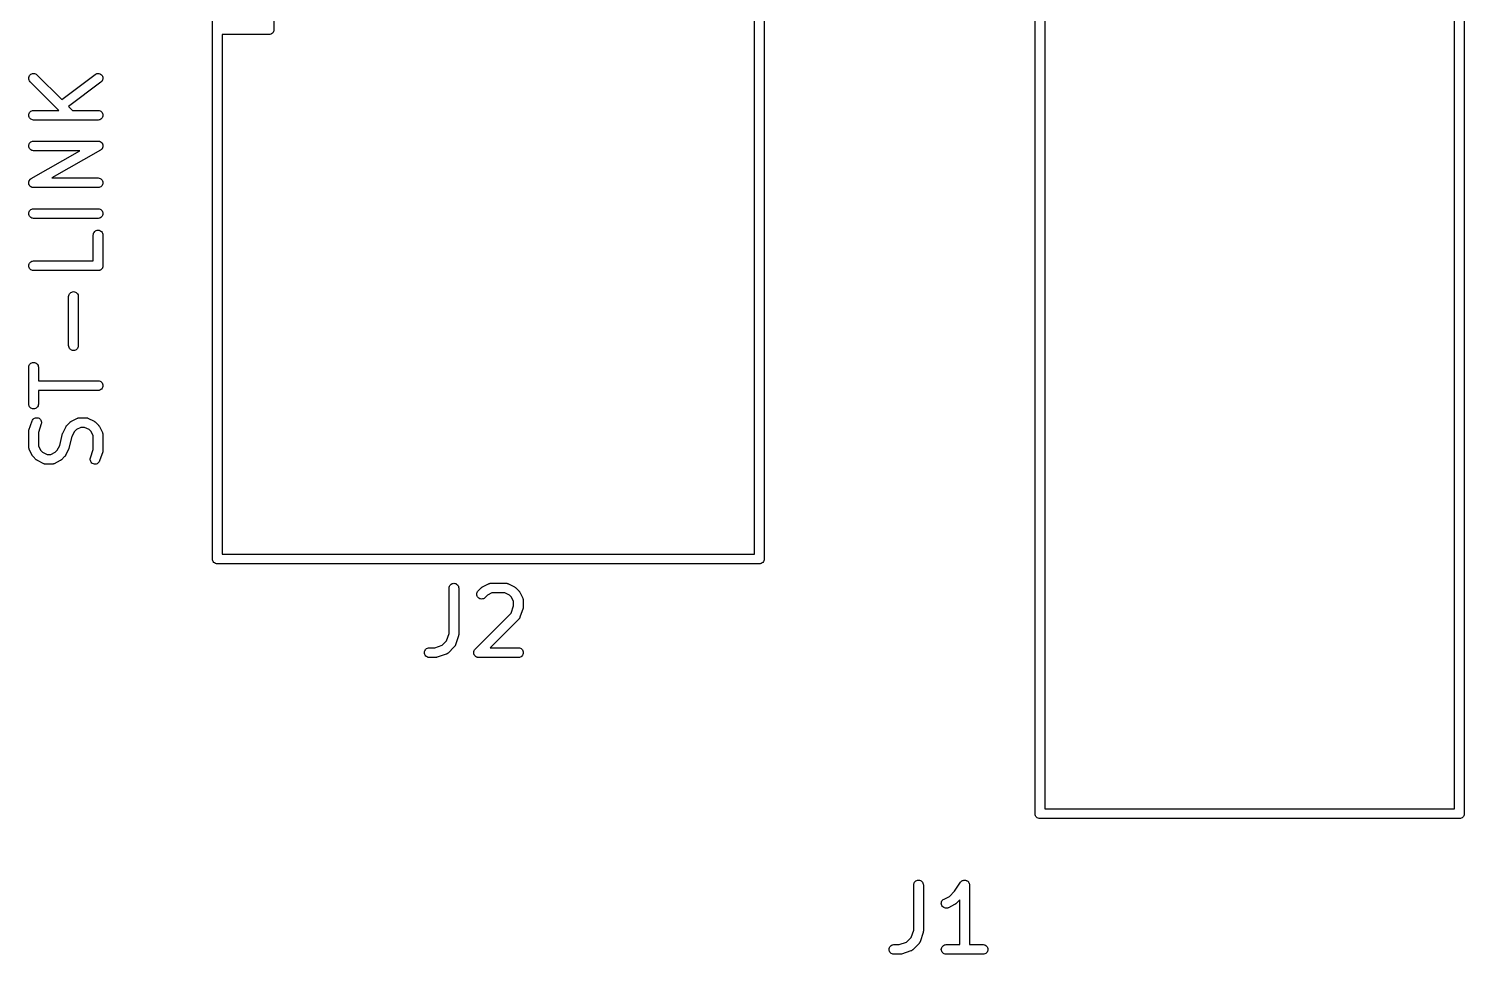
# Model space of a CAD drawing. Extents: x 112.2 to 134.5, y -112.7 to -79.8.
# Drawn here: x 112.28 to 134.53, y -112.73 to -98.38 of the extents above; entities that cross this region are included whole.
import ezdxf

# ---------------------------------------------------------------- set-up
doc = ezdxf.new("R2010")
doc.units = 0
doc.header["$MEASUREMENT"] = 0
doc.layers.add('BLACK', color=7, linetype='CONTINUOUS')

msp = doc.modelspace()

# ---------------------------------------------------------------- linework, layer by layer
at = {"layer": 'BLACK', "linetype": 'CONTINUOUS'}
for p, q in [((134.525, -79.8537), (134.525, -110.546)), ((134.375, -103.846), (134.375, -79.925)), ((123.675, -86.2037), (123.675, -106.596)), ((123.525, -105.396), (123.525, -87.3963)), ((115.125, -98.3963), (115.125, -94.4037)), ((116.075, -94.4037), (116.075, -98.3963)), ((127.875, -110.546), (127.875, -97.7037)), ((128.025, -97.775), (128.025, -110.475)), ((115.125, -98.4), (115.125, -98.3963)), ((115.125, -98.4037), (115.125, -98.4)), ((115.125, -105.404), (115.125, -98.4037)), ((115.996, -98.475), (115.275, -98.475)), ((115.275, -98.475), (115.275, -106.525)), ((116, -98.4754), (115.996, -98.475)), ((116.004, -98.475), (116, -98.4754)), ((116.015, -98.4739), (116.004, -98.475)), ((116.029, -98.4696), (116.015, -98.4739)), ((116.042, -98.4627), (116.029, -98.4696)), ((116.053, -98.4533), (116.042, -98.4627)), ((116.063, -98.4419), (116.053, -98.4533)), ((116.07, -98.4288), (116.063, -98.4419)), ((116.074, -98.4147), (116.07, -98.4288)), ((116.075, -98.4), (116.074, -98.4147)), ((116.075, -98.3963), (116.075, -98.4)), ((112.277, -99.1516), (112.279, -99.137)), ((112.279, -99.1662), (112.277, -99.1516)), ((112.279, -99.137), (112.283, -99.1231)), ((112.283, -99.1802), (112.279, -99.1662)), ((112.283, -99.1231), (112.29, -99.1102)), ((112.289, -99.1932), (112.283, -99.1802)), ((112.299, -99.2047), (112.289, -99.1932)), ((112.29, -99.1102), (112.3, -99.099)), ((112.299, -99.2054), (112.299, -99.2047)), ((112.743, -99.6488), (112.299, -99.2054)), ((112.3, -99.099), (112.311, -99.0898)), ((112.311, -99.0898), (112.324, -99.0829)), ((112.324, -99.0829), (112.338, -99.0788)), ((112.338, -99.0788), (112.353, -99.0774)), ((112.353, -99.0774), (112.367, -99.0789)), ((112.367, -99.0789), (112.381, -99.0831)), ((112.381, -99.0831), (112.394, -99.0901)), ((112.394, -99.0901), (112.405, -99.0993)), ((112.405, -99.0993), (112.788, -99.4819)), ((112.788, -99.4819), (113.307, -99.0924)), ((113.397, -99.2124), (112.895, -99.5891)), ((113.307, -99.0924), (113.308, -99.0918)), ((113.308, -99.0918), (113.321, -99.0843)), ((113.321, -99.0843), (113.335, -99.0795)), ((113.335, -99.0795), (113.349, -99.0774)), ((113.349, -99.0774), (113.364, -99.0782)), ((113.364, -99.0782), (113.378, -99.0819)), ((113.378, -99.0819), (113.391, -99.0882)), ((113.391, -99.0882), (113.403, -99.0969)), ((113.408, -99.2025), (113.397, -99.2124)), ((113.403, -99.0969), (113.413, -99.1078)), ((113.417, -99.1907), (113.408, -99.2025)), ((113.413, -99.1078), (113.42, -99.1204)), ((113.423, -99.1775), (113.417, -99.1907)), ((113.42, -99.1204), (113.425, -99.1341)), ((113.427, -99.1632), (113.423, -99.1775)), ((113.425, -99.1341), (113.427, -99.1486)), ((113.427, -99.1486), (113.427, -99.1632)), ((112.29, -99.6819), (112.3, -99.6706)), ((112.3, -99.6706), (112.311, -99.6613)), ((112.311, -99.6613), (112.324, -99.6545)), ((112.324, -99.6545), (112.338, -99.6502)), ((112.338, -99.6502), (112.352, -99.6488)), ((112.352, -99.6488), (112.743, -99.6488)), ((112.895, -99.5891), (112.955, -99.6488)), ((112.955, -99.6488), (113.352, -99.6488)), ((113.352, -99.6488), (113.353, -99.6488)), ((113.353, -99.6488), (113.368, -99.6504)), ((113.368, -99.6504), (113.382, -99.6549)), ((113.382, -99.6549), (113.395, -99.6619)), ((113.395, -99.6619), (113.406, -99.6713)), ((112.277, -99.7233), (112.279, -99.7087)), ((112.279, -99.7379), (112.277, -99.7233)), ((112.279, -99.7087), (112.283, -99.6947)), ((112.283, -99.7519), (112.279, -99.7379)), ((112.283, -99.6947), (112.29, -99.6819)), ((112.29, -99.7649), (112.283, -99.7519)), ((112.299, -99.7763), (112.29, -99.7649)), ((112.31, -99.7857), (112.299, -99.7763)), ((112.323, -99.7927), (112.31, -99.7857)), ((112.337, -99.7972), (112.323, -99.7927)), ((112.351, -99.7988), (112.337, -99.7972)), ((112.352, -99.7988), (112.351, -99.7988)), ((113.352, -99.7988), (112.352, -99.7988)), ((113.367, -99.7974), (113.352, -99.7988)), ((113.381, -99.7931), (113.367, -99.7974)), ((113.394, -99.7863), (113.381, -99.7931)), ((113.405, -99.777), (113.394, -99.7863)), ((113.415, -99.7657), (113.405, -99.777)), ((113.406, -99.6713), (113.415, -99.6827)), ((113.415, -99.6827), (113.422, -99.6957)), ((113.422, -99.7529), (113.415, -99.7657)), ((113.422, -99.6957), (113.426, -99.7098)), ((113.426, -99.7389), (113.422, -99.7529)), ((113.426, -99.7098), (113.427, -99.7243)), ((113.427, -99.7243), (113.426, -99.7389)), ((112.277, -100.199), (112.279, -100.185)), ((112.279, -100.214), (112.277, -100.199)), ((112.279, -100.185), (112.283, -100.171)), ((112.283, -100.228), (112.279, -100.214)), ((112.283, -100.171), (112.29, -100.158)), ((112.29, -100.241), (112.283, -100.228)), ((112.29, -100.158), (112.3, -100.147)), ((112.299, -100.252), (112.29, -100.241)), ((112.31, -100.262), (112.299, -100.252)), ((112.3, -100.147), (112.311, -100.138)), ((112.323, -100.269), (112.31, -100.262)), ((112.311, -100.138), (112.324, -100.131)), ((112.315, -100.706), (113.07, -100.275)), ((112.337, -100.273), (112.323, -100.269)), ((112.324, -100.131), (112.338, -100.126)), ((112.351, -100.275), (112.337, -100.273)), ((112.338, -100.126), (112.352, -100.125)), ((112.352, -100.275), (112.351, -100.275)), ((112.352, -100.125), (113.352, -100.125)), ((113.07, -100.275), (112.352, -100.275)), ((113.39, -100.265), (112.635, -100.696)), ((113.352, -100.125), (113.353, -100.125)), ((113.353, -100.125), (113.356, -100.125)), ((113.356, -100.125), (113.358, -100.125)), ((113.358, -100.125), (113.363, -100.126)), ((113.363, -100.126), (113.368, -100.127)), ((113.368, -100.127), (113.37, -100.127)), ((113.37, -100.127), (113.373, -100.128)), ((113.373, -100.128), (113.377, -100.13)), ((113.377, -100.13), (113.382, -100.131)), ((113.382, -100.131), (113.384, -100.132)), ((113.384, -100.132), (113.386, -100.133)), ((113.386, -100.133), (113.391, -100.136)), ((113.392, -100.264), (113.39, -100.265)), ((113.391, -100.136), (113.395, -100.138)), ((113.394, -100.262), (113.392, -100.264)), ((113.398, -100.259), (113.394, -100.262)), ((113.395, -100.138), (113.397, -100.14)), ((113.397, -100.14), (113.399, -100.141)), ((113.402, -100.257), (113.398, -100.259)), ((113.399, -100.141), (113.402, -100.144)), ((113.402, -100.144), (113.406, -100.148)), ((113.403, -100.255), (113.402, -100.257)), ((113.405, -100.253), (113.403, -100.255)), ((113.408, -100.25), (113.405, -100.253)), ((113.406, -100.148), (113.408, -100.149)), ((113.408, -100.149), (113.409, -100.151)), ((113.412, -100.246), (113.408, -100.25)), ((113.409, -100.151), (113.412, -100.155)), ((113.412, -100.155), (113.415, -100.159)), ((113.413, -100.244), (113.412, -100.246)), ((113.415, -100.242), (113.413, -100.244)), ((113.415, -100.159), (113.416, -100.161)), ((113.417, -100.238), (113.415, -100.242)), ((113.416, -100.161), (113.418, -100.163)), ((113.419, -100.234), (113.417, -100.238)), ((113.418, -100.163), (113.42, -100.168)), ((113.42, -100.231), (113.419, -100.234)), ((113.42, -100.168), (113.422, -100.172)), ((113.422, -100.229), (113.42, -100.231)), ((113.422, -100.172), (113.423, -100.174)), ((113.423, -100.224), (113.422, -100.229)), ((113.423, -100.174), (113.424, -100.177)), ((113.425, -100.22), (113.423, -100.224)), ((113.424, -100.177), (113.425, -100.181)), ((113.425, -100.181), (113.426, -100.186)), ((113.426, -100.215), (113.425, -100.217)), ((113.425, -100.217), (113.425, -100.22)), ((113.426, -100.186), (113.426, -100.188)), ((113.426, -100.188), (113.427, -100.191)), ((113.427, -100.206), (113.426, -100.21)), ((113.426, -100.21), (113.426, -100.215)), ((113.427, -100.191), (113.427, -100.196)), ((113.427, -100.196), (113.427, -100.201)), ((113.427, -100.201), (113.427, -100.203)), ((113.427, -100.203), (113.427, -100.206)), ((112.277, -100.771), (112.278, -100.768)), ((112.278, -100.776), (112.277, -100.771)), ((112.278, -100.761), (112.279, -100.756)), ((112.278, -100.766), (112.278, -100.761)), ((112.278, -100.768), (112.278, -100.766)), ((112.278, -100.78), (112.278, -100.776)), ((112.278, -100.783), (112.278, -100.78)), ((112.279, -100.785), (112.278, -100.783)), ((112.279, -100.756), (112.28, -100.754)), ((112.28, -100.751), (112.282, -100.747)), ((112.28, -100.754), (112.28, -100.751)), ((112.282, -100.747), (112.283, -100.742)), ((112.283, -100.742), (112.284, -100.74)), ((112.284, -100.74), (112.285, -100.738)), ((112.285, -100.738), (112.288, -100.734)), ((112.288, -100.734), (112.29, -100.729)), ((112.29, -100.729), (112.292, -100.728)), ((112.292, -100.728), (112.293, -100.725)), ((112.293, -100.725), (112.296, -100.722)), ((112.296, -100.722), (112.3, -100.718)), ((112.3, -100.718), (112.301, -100.717)), ((112.301, -100.717), (112.303, -100.715)), ((112.303, -100.715), (112.307, -100.712)), ((112.307, -100.712), (112.311, -100.709)), ((112.311, -100.709), (112.313, -100.708)), ((112.313, -100.708), (112.315, -100.706)), ((112.635, -100.696), (113.352, -100.696)), ((113.352, -100.696), (113.353, -100.696)), ((113.353, -100.696), (113.368, -100.698)), ((113.368, -100.698), (113.382, -100.702)), ((113.382, -100.702), (113.395, -100.71)), ((113.395, -100.71), (113.406, -100.719)), ((113.406, -100.719), (113.415, -100.73)), ((113.415, -100.73), (113.422, -100.743)), ((113.422, -100.743), (113.426, -100.757)), ((113.426, -100.757), (113.427, -100.772)), ((113.427, -100.772), (113.426, -100.787)), ((112.28, -100.79), (112.279, -100.785)), ((112.281, -100.795), (112.28, -100.79)), ((112.282, -100.797), (112.281, -100.795)), ((112.283, -100.8), (112.282, -100.797)), ((112.285, -100.804), (112.283, -100.8)), ((112.287, -100.808), (112.285, -100.804)), ((112.288, -100.81), (112.287, -100.808)), ((112.29, -100.812), (112.288, -100.81)), ((112.293, -100.816), (112.29, -100.812)), ((112.295, -100.82), (112.293, -100.816)), ((112.297, -100.822), (112.295, -100.82)), ((112.299, -100.824), (112.297, -100.822)), ((112.302, -100.827), (112.299, -100.824)), ((112.306, -100.83), (112.302, -100.827)), ((112.308, -100.832), (112.306, -100.83)), ((112.31, -100.833), (112.308, -100.832)), ((112.314, -100.836), (112.31, -100.833)), ((112.318, -100.838), (112.314, -100.836)), ((112.321, -100.839), (112.318, -100.838)), ((112.323, -100.84), (112.321, -100.839)), ((112.327, -100.842), (112.323, -100.84)), ((112.332, -100.844), (112.327, -100.842)), ((112.334, -100.844), (112.332, -100.844)), ((112.337, -100.845), (112.334, -100.844)), ((112.342, -100.845), (112.337, -100.845)), ((112.346, -100.846), (112.342, -100.845)), ((112.349, -100.846), (112.346, -100.846)), ((112.351, -100.846), (112.349, -100.846)), ((112.352, -100.846), (112.351, -100.846)), ((113.352, -100.846), (112.352, -100.846)), ((113.367, -100.845), (113.352, -100.846)), ((113.381, -100.841), (113.367, -100.845)), ((113.394, -100.834), (113.381, -100.841)), ((113.405, -100.825), (113.394, -100.834)), ((113.415, -100.813), (113.405, -100.825)), ((113.422, -100.8), (113.415, -100.813)), ((113.426, -100.787), (113.422, -100.8)), ((112.279, -101.233), (112.283, -101.219)), ((112.283, -101.219), (112.29, -101.206)), ((112.29, -101.206), (112.3, -101.194)), ((112.3, -101.194), (112.311, -101.185)), ((112.311, -101.185), (112.324, -101.178)), ((112.324, -101.178), (112.338, -101.174)), ((112.338, -101.174), (112.352, -101.173)), ((112.352, -101.173), (113.352, -101.173)), ((113.352, -101.173), (113.353, -101.173)), ((113.353, -101.173), (113.368, -101.174)), ((113.368, -101.174), (113.382, -101.179)), ((113.382, -101.179), (113.395, -101.186)), ((113.395, -101.186), (113.406, -101.195)), ((113.406, -101.195), (113.415, -101.207)), ((113.415, -101.207), (113.422, -101.22)), ((113.422, -101.22), (113.426, -101.234)), ((112.277, -101.247), (112.279, -101.233)), ((112.279, -101.262), (112.277, -101.247)), ((112.283, -101.276), (112.279, -101.262)), ((112.29, -101.289), (112.283, -101.276)), ((112.299, -101.3), (112.29, -101.289)), ((112.31, -101.31), (112.299, -101.3)), ((112.323, -101.317), (112.31, -101.31)), ((112.337, -101.321), (112.323, -101.317)), ((112.351, -101.323), (112.337, -101.321)), ((112.352, -101.323), (112.351, -101.323)), ((113.352, -101.323), (112.352, -101.323)), ((113.367, -101.321), (113.352, -101.323)), ((113.381, -101.317), (113.367, -101.321)), ((113.394, -101.31), (113.381, -101.317)), ((113.405, -101.301), (113.394, -101.31)), ((113.415, -101.29), (113.405, -101.301)), ((113.422, -101.277), (113.415, -101.29)), ((113.426, -101.263), (113.422, -101.277)), ((113.426, -101.234), (113.427, -101.248)), ((113.427, -101.248), (113.426, -101.263)), ((113.277, -101.58), (113.279, -101.565)), ((113.277, -101.581), (113.277, -101.58)), ((113.277, -101.982), (113.277, -101.581)), ((113.279, -101.565), (113.283, -101.551)), ((113.283, -101.551), (113.29, -101.539)), ((113.29, -101.539), (113.3, -101.527)), ((113.3, -101.527), (113.311, -101.518)), ((113.311, -101.518), (113.324, -101.511)), ((113.324, -101.511), (113.338, -101.507)), ((113.338, -101.507), (113.353, -101.506)), ((113.353, -101.506), (113.367, -101.507)), ((113.367, -101.507), (113.381, -101.512)), ((113.381, -101.512), (113.394, -101.519)), ((113.394, -101.519), (113.406, -101.528)), ((113.406, -101.528), (113.415, -101.539)), ((113.415, -101.539), (113.422, -101.552)), ((113.422, -101.552), (113.426, -101.566)), ((113.426, -101.566), (113.427, -101.581)), ((113.427, -101.581), (113.427, -102.057)), ((112.277, -102.057), (112.279, -102.042)), ((112.279, -102.071), (112.277, -102.057)), ((112.279, -102.042), (112.283, -102.028)), ((112.283, -102.085), (112.279, -102.071)), ((112.283, -102.028), (112.29, -102.015)), ((112.29, -102.098), (112.283, -102.085)), ((112.29, -102.015), (112.3, -102.004)), ((112.299, -102.11), (112.29, -102.098)), ((112.31, -102.119), (112.299, -102.11)), ((112.3, -102.004), (112.311, -101.995)), ((112.311, -101.995), (112.324, -101.988)), ((112.324, -101.988), (112.338, -101.984)), ((112.338, -101.984), (112.352, -101.982)), ((112.352, -101.982), (113.277, -101.982)), ((113.399, -102.115), (113.394, -102.12)), ((113.405, -102.111), (113.399, -102.115)), ((113.41, -102.105), (113.405, -102.11)), ((113.405, -102.11), (113.405, -102.111)), ((113.405, -102.111), (113.405, -102.111)), ((113.414, -102.1), (113.41, -102.105)), ((113.415, -102.099), (113.414, -102.099)), ((113.414, -102.099), (113.414, -102.1)), ((113.418, -102.093), (113.415, -102.099)), ((113.421, -102.087), (113.418, -102.093)), ((113.422, -102.086), (113.421, -102.086)), ((113.421, -102.086), (113.421, -102.087)), ((113.424, -102.079), (113.422, -102.086)), ((113.426, -102.073), (113.424, -102.079)), ((113.427, -102.065), (113.426, -102.072)), ((113.426, -102.072), (113.426, -102.072)), ((113.426, -102.072), (113.426, -102.073)), ((113.427, -102.057), (113.427, -102.058)), ((113.427, -102.058), (113.427, -102.058)), ((113.427, -102.058), (113.427, -102.058)), ((113.427, -102.058), (113.427, -102.058)), ((113.427, -102.058), (113.427, -102.065)), ((112.323, -102.126), (112.31, -102.119)), ((112.337, -102.131), (112.323, -102.126)), ((112.351, -102.132), (112.337, -102.131)), ((112.352, -102.132), (112.351, -102.132)), ((113.352, -102.132), (112.352, -102.132)), ((113.359, -102.131), (113.352, -102.132)), ((113.366, -102.131), (113.359, -102.131)), ((113.367, -102.131), (113.366, -102.131)), ((113.374, -102.129), (113.367, -102.131)), ((113.367, -102.131), (113.367, -102.131)), ((113.38, -102.127), (113.374, -102.129)), ((113.381, -102.127), (113.38, -102.127)), ((113.387, -102.123), (113.381, -102.126)), ((113.381, -102.126), (113.381, -102.127)), ((113.393, -102.12), (113.387, -102.123)), ((113.394, -102.12), (113.393, -102.12)), ((113.394, -102.12), (113.394, -102.12)), ((112.896, -102.532), (112.898, -102.518)), ((112.896, -102.533), (112.896, -102.532)), ((112.896, -103.295), (112.896, -102.533)), ((112.898, -102.518), (112.902, -102.504)), ((112.902, -102.504), (112.91, -102.491)), ((112.91, -102.491), (112.919, -102.48)), ((112.919, -102.48), (112.93, -102.471)), ((112.93, -102.471), (112.943, -102.464)), ((112.943, -102.464), (112.957, -102.46)), ((112.957, -102.46), (112.972, -102.458)), ((112.972, -102.458), (112.987, -102.46)), ((112.987, -102.46), (113, -102.464)), ((113, -102.464), (113.013, -102.471)), ((113.013, -102.471), (113.025, -102.48)), ((113.025, -102.48), (113.034, -102.492)), ((113.034, -102.492), (113.041, -102.505)), ((113.041, -102.505), (113.045, -102.519)), ((113.045, -102.519), (113.046, -102.533)), ((113.046, -102.533), (113.046, -103.295)), ((112.898, -103.31), (112.896, -103.295)), ((112.902, -103.324), (112.898, -103.31)), ((112.909, -103.337), (112.902, -103.324)), ((112.918, -103.348), (112.909, -103.337)), ((112.929, -103.357), (112.918, -103.348)), ((112.942, -103.364), (112.929, -103.357)), ((112.956, -103.369), (112.942, -103.364)), ((112.971, -103.37), (112.956, -103.369)), ((112.985, -103.369), (112.971, -103.37)), ((113, -103.365), (112.985, -103.369)), ((113.012, -103.358), (113, -103.365)), ((113.024, -103.349), (113.012, -103.358)), ((113.033, -103.338), (113.024, -103.349)), ((113.04, -103.325), (113.033, -103.338)), ((113.045, -103.311), (113.04, -103.325)), ((113.046, -103.296), (113.045, -103.311)), ((113.046, -103.295), (113.046, -103.296)), ((112.277, -103.628), (112.279, -103.613)), ((112.277, -103.629), (112.277, -103.628)), ((112.277, -104.2), (112.277, -103.629)), ((112.279, -103.613), (112.283, -103.599)), ((112.283, -103.599), (112.29, -103.586)), ((112.29, -103.586), (112.3, -103.575)), ((112.3, -103.575), (112.311, -103.566)), ((112.311, -103.566), (112.324, -103.559)), ((112.324, -103.559), (112.338, -103.555)), ((112.338, -103.555), (112.353, -103.554)), ((112.353, -103.554), (112.367, -103.555)), ((112.367, -103.555), (112.381, -103.559)), ((112.381, -103.559), (112.394, -103.566)), ((112.394, -103.566), (112.406, -103.576)), ((112.406, -103.576), (112.415, -103.587)), ((112.415, -103.587), (112.422, -103.6)), ((112.422, -103.6), (112.426, -103.614)), ((112.426, -103.614), (112.427, -103.629)), ((112.427, -103.629), (112.427, -103.839)), ((112.427, -103.839), (113.352, -103.839)), ((113.352, -103.839), (113.353, -103.839)), ((113.353, -103.839), (113.368, -103.841)), ((113.368, -103.841), (113.382, -103.845)), ((113.382, -103.845), (113.395, -103.852)), ((113.395, -103.852), (113.406, -103.862)), ((113.406, -103.862), (113.415, -103.873)), ((113.415, -103.873), (113.422, -103.886)), ((113.422, -103.886), (113.426, -103.9)), ((134.375, -110.475), (134.375, -103.846)), ((113.352, -103.989), (112.427, -103.989)), ((112.427, -103.989), (112.427, -104.2)), ((113.367, -103.988), (113.352, -103.989)), ((113.381, -103.984), (113.367, -103.988)), ((113.394, -103.977), (113.381, -103.984)), ((113.405, -103.968), (113.394, -103.977)), ((113.415, -103.956), (113.405, -103.968)), ((113.422, -103.943), (113.415, -103.956)), ((113.426, -103.929), (113.422, -103.943)), ((113.426, -103.9), (113.427, -103.915)), ((113.427, -103.915), (113.426, -103.929)), ((112.279, -104.215), (112.277, -104.2)), ((112.283, -104.229), (112.279, -104.215)), ((112.29, -104.242), (112.283, -104.229)), ((112.299, -104.253), (112.29, -104.242)), ((112.31, -104.262), (112.299, -104.253)), ((112.323, -104.269), (112.31, -104.262)), ((112.337, -104.273), (112.323, -104.269)), ((112.352, -104.275), (112.337, -104.273)), ((112.366, -104.274), (112.352, -104.275)), ((112.38, -104.27), (112.366, -104.274)), ((112.393, -104.263), (112.38, -104.27)), ((112.405, -104.254), (112.393, -104.263)), ((112.414, -104.242), (112.405, -104.254)), ((112.421, -104.23), (112.414, -104.242)), ((112.426, -104.216), (112.421, -104.23)), ((112.427, -104.201), (112.426, -104.216)), ((112.427, -104.2), (112.427, -104.201)), ((112.281, -104.605), (112.329, -104.462)), ((112.329, -104.461), (112.335, -104.448)), ((112.329, -104.462), (112.329, -104.461)), ((112.335, -104.448), (112.344, -104.436)), ((112.344, -104.436), (112.355, -104.426)), ((112.355, -104.426), (112.367, -104.418)), ((112.367, -104.418), (112.381, -104.413)), ((112.381, -104.413), (112.395, -104.411)), ((112.395, -104.411), (112.41, -104.411)), ((112.41, -104.411), (112.424, -104.415)), ((112.424, -104.415), (112.438, -104.421)), ((112.471, -104.509), (112.427, -104.641)), ((112.438, -104.421), (112.449, -104.429)), ((112.449, -104.429), (112.459, -104.44)), ((112.459, -104.44), (112.467, -104.452)), ((112.467, -104.452), (112.472, -104.466)), ((112.474, -104.495), (112.471, -104.509)), ((112.472, -104.466), (112.475, -104.481)), ((112.475, -104.481), (112.474, -104.495)), ((112.809, -104.643), (112.857, -104.547)), ((112.857, -104.546), (112.859, -104.543)), ((112.857, -104.547), (112.857, -104.546)), ((112.859, -104.543), (112.861, -104.539)), ((112.861, -104.539), (112.863, -104.537)), ((112.863, -104.537), (112.865, -104.534)), ((112.865, -104.534), (112.868, -104.531)), ((112.868, -104.531), (112.871, -104.528)), ((112.871, -104.528), (112.918, -104.48)), ((112.918, -104.48), (112.919, -104.48)), ((112.919, -104.48), (112.922, -104.477)), ((112.922, -104.477), (112.925, -104.474)), ((112.925, -104.474), (112.928, -104.472)), ((112.928, -104.472), (112.931, -104.47)), ((112.931, -104.47), (112.934, -104.468)), ((112.934, -104.468), (112.938, -104.466)), ((112.938, -104.466), (113.033, -104.419)), ((113.084, -104.561), (113.016, -104.595)), ((113.033, -104.419), (113.034, -104.418)), ((113.034, -104.418), (113.036, -104.417)), ((113.036, -104.417), (113.038, -104.416)), ((113.038, -104.416), (113.043, -104.415)), ((113.043, -104.415), (113.048, -104.413)), ((113.048, -104.413), (113.05, -104.413)), ((113.05, -104.413), (113.052, -104.412)), ((113.052, -104.412), (113.057, -104.412)), ((113.057, -104.412), (113.062, -104.411)), ((113.062, -104.411), (113.064, -104.411)), ((113.064, -104.411), (113.067, -104.411)), ((113.067, -104.411), (113.162, -104.411)), ((113.144, -104.561), (113.084, -104.561)), ((113.213, -104.595), (113.144, -104.561)), ((113.162, -104.411), (113.163, -104.411)), ((113.163, -104.411), (113.165, -104.411)), ((113.165, -104.411), (113.167, -104.411)), ((113.167, -104.411), (113.172, -104.412)), ((113.172, -104.412), (113.177, -104.412)), ((113.177, -104.412), (113.18, -104.413)), ((113.18, -104.413), (113.182, -104.413)), ((113.182, -104.413), (113.187, -104.415)), ((113.187, -104.415), (113.191, -104.417)), ((113.191, -104.417), (113.193, -104.418)), ((113.193, -104.418), (113.195, -104.419)), ((113.195, -104.419), (113.291, -104.466)), ((113.291, -104.466), (113.292, -104.467)), ((113.292, -104.467), (113.295, -104.469)), ((113.295, -104.469), (113.299, -104.471)), ((113.299, -104.471), (113.301, -104.473)), ((113.301, -104.473), (113.304, -104.475)), ((113.304, -104.475), (113.307, -104.478)), ((113.307, -104.478), (113.31, -104.48)), ((113.31, -104.48), (113.358, -104.528)), ((113.358, -104.528), (113.359, -104.529)), ((113.359, -104.529), (113.361, -104.532)), ((113.361, -104.532), (113.364, -104.535)), ((113.364, -104.535), (113.366, -104.538)), ((113.366, -104.538), (113.368, -104.54)), ((113.368, -104.54), (113.37, -104.544)), ((113.37, -104.544), (113.372, -104.547)), ((113.372, -104.547), (113.419, -104.643)), ((112.277, -104.628), (112.278, -104.623)), ((112.277, -104.629), (112.277, -104.628)), ((112.277, -104.867), (112.277, -104.629)), ((112.278, -104.619), (112.279, -104.616)), ((112.278, -104.623), (112.278, -104.619)), ((112.279, -104.613), (112.28, -104.609)), ((112.279, -104.616), (112.279, -104.613)), ((112.28, -104.609), (112.281, -104.605)), ((112.427, -104.641), (112.427, -104.849)), ((112.758, -104.84), (112.803, -104.658)), ((112.803, -104.658), (112.804, -104.657)), ((112.804, -104.656), (112.806, -104.65)), ((112.804, -104.657), (112.804, -104.656)), ((112.804, -104.657), (112.804, -104.657)), ((112.806, -104.65), (112.809, -104.643)), ((112.809, -104.643), (112.809, -104.643)), ((112.809, -104.643), (112.809, -104.643)), ((112.947, -104.702), (112.901, -104.885)), ((112.985, -104.625), (112.947, -104.702)), ((113.016, -104.595), (112.985, -104.625)), ((113.243, -104.625), (113.213, -104.595)), ((113.277, -104.694), (113.243, -104.625)), ((113.277, -104.902), (113.277, -104.694)), ((113.419, -104.643), (113.42, -104.644)), ((113.42, -104.644), (113.421, -104.646)), ((113.421, -104.646), (113.422, -104.648)), ((113.422, -104.648), (113.423, -104.653)), ((113.423, -104.653), (113.425, -104.657)), ((113.425, -104.657), (113.425, -104.66)), ((113.425, -104.66), (113.426, -104.662)), ((113.426, -104.662), (113.426, -104.667)), ((113.426, -104.667), (113.427, -104.672)), ((113.427, -104.672), (113.427, -104.674)), ((113.427, -104.674), (113.427, -104.676)), ((113.427, -104.676), (113.427, -104.914)), ((112.278, -104.869), (112.277, -104.867)), ((112.278, -104.871), (112.278, -104.869)), ((112.278, -104.876), (112.278, -104.871)), ((112.279, -104.881), (112.278, -104.876)), ((112.279, -104.883), (112.279, -104.881)), ((112.28, -104.886), (112.279, -104.883)), ((112.282, -104.89), (112.28, -104.886)), ((112.283, -104.895), (112.282, -104.89)), ((112.284, -104.897), (112.283, -104.895)), ((112.285, -104.899), (112.284, -104.897)), ((112.285, -104.9), (112.285, -104.899)), ((112.333, -104.995), (112.285, -104.9)), ((112.335, -104.999), (112.333, -104.995)), ((112.337, -105.003), (112.335, -104.999)), ((112.339, -105.005), (112.337, -105.003)), ((112.341, -105.008), (112.339, -105.005)), ((112.344, -105.011), (112.341, -105.008)), ((112.427, -104.849), (112.462, -104.917)), ((112.462, -104.917), (112.492, -104.948)), ((112.492, -104.948), (112.561, -104.982)), ((112.561, -104.982), (112.62, -104.982)), ((112.62, -104.982), (112.689, -104.948)), ((112.689, -104.948), (112.719, -104.917)), ((112.719, -104.917), (112.758, -104.84)), ((112.84, -105.009), (112.837, -105.012)), ((112.841, -105.006), (112.84, -105.009)), ((112.843, -105.004), (112.841, -105.006)), ((112.845, -105), (112.843, -105.004)), ((112.848, -104.996), (112.845, -105)), ((112.896, -104.9), (112.848, -104.995)), ((112.848, -104.995), (112.848, -104.996)), ((112.898, -104.893), (112.896, -104.9)), ((112.896, -104.9), (112.896, -104.9)), ((112.896, -104.9), (112.896, -104.9)), ((112.901, -104.887), (112.898, -104.893)), ((112.901, -104.885), (112.901, -104.886)), ((112.901, -104.886), (112.901, -104.886)), ((112.901, -104.886), (112.901, -104.887)), ((113.234, -105.033), (113.277, -104.902)), ((113.424, -104.938), (113.376, -105.081)), ((113.426, -104.93), (113.424, -104.934)), ((113.424, -104.934), (113.424, -104.938)), ((113.427, -104.924), (113.426, -104.927)), ((113.426, -104.927), (113.426, -104.93)), ((113.427, -104.914), (113.427, -104.915)), ((113.427, -104.915), (113.427, -104.92)), ((113.427, -104.92), (113.427, -104.924)), ((112.346, -105.014), (112.344, -105.011)), ((112.347, -105.015), (112.346, -105.014)), ((112.395, -105.063), (112.347, -105.015)), ((112.398, -105.065), (112.395, -105.063)), ((112.401, -105.068), (112.398, -105.065)), ((112.403, -105.07), (112.401, -105.068)), ((112.406, -105.072), (112.403, -105.07)), ((112.41, -105.074), (112.406, -105.072)), ((112.413, -105.076), (112.41, -105.074)), ((112.414, -105.077), (112.413, -105.076)), ((112.509, -105.124), (112.414, -105.077)), ((112.511, -105.125), (112.509, -105.124)), ((112.513, -105.126), (112.511, -105.125)), ((112.518, -105.128), (112.513, -105.126)), ((112.523, -105.129), (112.518, -105.128)), ((112.525, -105.13), (112.523, -105.129)), ((112.527, -105.131), (112.525, -105.13)), ((112.532, -105.131), (112.527, -105.131)), ((112.537, -105.132), (112.532, -105.131)), ((112.54, -105.132), (112.537, -105.132)), ((112.542, -105.132), (112.54, -105.132)), ((112.543, -105.132), (112.542, -105.132)), ((112.638, -105.132), (112.543, -105.132)), ((112.64, -105.132), (112.638, -105.132)), ((112.642, -105.132), (112.64, -105.132)), ((112.648, -105.131), (112.642, -105.132)), ((112.653, -105.131), (112.648, -105.131)), ((112.655, -105.13), (112.653, -105.131)), ((112.657, -105.13), (112.655, -105.13)), ((112.662, -105.128), (112.657, -105.13)), ((112.667, -105.126), (112.662, -105.128)), ((112.669, -105.125), (112.667, -105.126)), ((112.671, -105.125), (112.669, -105.125)), ((112.672, -105.124), (112.671, -105.125)), ((112.767, -105.077), (112.672, -105.124)), ((112.77, -105.074), (112.767, -105.077)), ((112.774, -105.072), (112.77, -105.074)), ((112.777, -105.07), (112.774, -105.072)), ((112.779, -105.069), (112.777, -105.07)), ((112.782, -105.066), (112.779, -105.069)), ((112.786, -105.063), (112.782, -105.066)), ((112.834, -105.015), (112.786, -105.063)), ((112.786, -105.063), (112.786, -105.063)), ((112.837, -105.012), (112.834, -105.015)), ((113.23, -105.048), (113.234, -105.033)), ((113.23, -105.062), (113.23, -105.048)), ((113.232, -105.077), (113.23, -105.062)), ((113.238, -105.09), (113.232, -105.077)), ((113.245, -105.103), (113.238, -105.09)), ((113.255, -105.114), (113.245, -105.103)), ((113.267, -105.122), (113.255, -105.114)), ((113.281, -105.128), (113.267, -105.122)), ((113.295, -105.131), (113.281, -105.128)), ((113.309, -105.132), (113.295, -105.131)), ((113.324, -105.13), (113.309, -105.132)), ((113.338, -105.125), (113.324, -105.13)), ((113.35, -105.117), (113.338, -105.125)), ((113.361, -105.107), (113.35, -105.117)), ((113.369, -105.095), (113.361, -105.107)), ((113.376, -105.082), (113.369, -105.095)), ((113.376, -105.081), (113.376, -105.082)), ((115.125, -106.596), (115.125, -105.404)), ((115.125, -105.404), (115.125, -105.404)), ((123.525, -106.525), (123.525, -105.396)), ((123.525, -105.396), (123.525, -105.396)), ((115.275, -106.525), (123.525, -106.525)), ((115.125, -106.6), (115.125, -106.596)), ((115.126, -106.615), (115.125, -106.6)), ((115.13, -106.629), (115.126, -106.615)), ((115.137, -106.642), (115.13, -106.629)), ((115.147, -106.653), (115.137, -106.642)), ((115.158, -106.663), (115.147, -106.653)), ((115.171, -106.67), (115.158, -106.663)), ((115.185, -106.674), (115.171, -106.67)), ((115.2, -106.675), (115.185, -106.674)), ((115.204, -106.675), (115.2, -106.675)), ((123.596, -106.675), (115.204, -106.675)), ((123.6, -106.675), (123.596, -106.675)), ((123.604, -106.675), (123.6, -106.675)), ((123.615, -106.674), (123.604, -106.675)), ((123.629, -106.67), (123.615, -106.674)), ((123.642, -106.663), (123.629, -106.67)), ((123.653, -106.653), (123.642, -106.663)), ((123.663, -106.642), (123.653, -106.653)), ((123.67, -106.629), (123.663, -106.642)), ((123.674, -106.615), (123.67, -106.629)), ((123.675, -106.6), (123.674, -106.615)), ((123.675, -106.596), (123.675, -106.6)), ((118.798, -107.023), (118.805, -107.01)), ((118.805, -107.01), (118.814, -106.999)), ((118.814, -106.999), (118.826, -106.99)), ((118.826, -106.99), (118.839, -106.983)), ((118.839, -106.983), (118.853, -106.979)), ((118.853, -106.979), (118.867, -106.977)), ((118.867, -106.977), (118.882, -106.979)), ((118.882, -106.979), (118.896, -106.983)), ((118.896, -106.983), (118.909, -106.99)), ((118.909, -106.99), (118.92, -107)), ((118.92, -107), (118.929, -107.011)), ((118.929, -107.011), (118.936, -107.024)), ((119.309, -107.033), (119.405, -106.985)), ((119.405, -106.985), (119.408, -106.984)), ((119.405, -106.985), (119.405, -106.985)), ((119.408, -106.984), (119.41, -106.983)), ((119.41, -106.983), (119.414, -106.982)), ((119.414, -106.982), (119.419, -106.98)), ((119.419, -106.98), (119.421, -106.979)), ((119.421, -106.979), (119.424, -106.979)), ((119.424, -106.979), (119.429, -106.978)), ((119.429, -106.978), (119.434, -106.978)), ((119.434, -106.978), (119.436, -106.978)), ((119.436, -106.978), (119.438, -106.977)), ((119.438, -106.977), (119.676, -106.977)), ((119.676, -106.977), (119.677, -106.977)), ((119.677, -106.977), (119.679, -106.978)), ((119.679, -106.978), (119.682, -106.978)), ((119.682, -106.978), (119.687, -106.978)), ((119.687, -106.978), (119.692, -106.979)), ((119.692, -106.979), (119.694, -106.98)), ((119.694, -106.98), (119.696, -106.98)), ((119.696, -106.98), (119.701, -106.982)), ((119.701, -106.982), (119.706, -106.983)), ((119.706, -106.983), (119.708, -106.985)), ((119.708, -106.985), (119.71, -106.985)), ((119.71, -106.985), (119.805, -107.033)), ((118.792, -107.051), (118.793, -107.037)), ((118.792, -107.052), (118.792, -107.051)), ((118.792, -107.754), (118.792, -107.052)), ((118.793, -107.037), (118.798, -107.023)), ((118.936, -107.024), (118.94, -107.038)), ((118.94, -107.038), (118.942, -107.052)), ((118.942, -107.052), (118.942, -107.767)), ((119.22, -107.147), (119.222, -107.133)), ((119.222, -107.162), (119.22, -107.147)), ((119.222, -107.133), (119.226, -107.119)), ((119.226, -107.176), (119.222, -107.162)), ((119.226, -107.119), (119.233, -107.106)), ((119.233, -107.189), (119.226, -107.176)), ((119.233, -107.106), (119.242, -107.095)), ((119.242, -107.2), (119.233, -107.189)), ((119.242, -107.095), (119.29, -107.047)), ((119.253, -107.21), (119.242, -107.2)), ((119.266, -107.217), (119.253, -107.21)), ((119.28, -107.221), (119.266, -107.217)), ((119.294, -107.223), (119.28, -107.221)), ((119.29, -107.047), (119.291, -107.046)), ((119.291, -107.046), (119.294, -107.044)), ((119.294, -107.044), (119.297, -107.041)), ((119.309, -107.221), (119.294, -107.223)), ((119.297, -107.041), (119.3, -107.039)), ((119.3, -107.039), (119.302, -107.037)), ((119.302, -107.037), (119.306, -107.035)), ((119.306, -107.035), (119.309, -107.033)), ((119.323, -107.217), (119.309, -107.221)), ((119.336, -107.211), (119.323, -107.217)), ((119.348, -107.201), (119.336, -107.211)), ((119.387, -107.162), (119.348, -107.201)), ((119.348, -107.201), (119.348, -107.201)), ((119.456, -107.127), (119.387, -107.162)), ((119.658, -107.127), (119.456, -107.127)), ((119.727, -107.162), (119.658, -107.127)), ((119.757, -107.192), (119.727, -107.162)), ((119.792, -107.261), (119.757, -107.192)), ((119.805, -107.033), (119.806, -107.033)), ((119.806, -107.033), (119.809, -107.036)), ((119.809, -107.036), (119.813, -107.038)), ((119.813, -107.038), (119.816, -107.04)), ((119.816, -107.04), (119.818, -107.041)), ((119.818, -107.041), (119.821, -107.044)), ((119.821, -107.044), (119.824, -107.047)), ((119.824, -107.047), (119.872, -107.095)), ((119.872, -107.095), (119.873, -107.095)), ((119.873, -107.095), (119.875, -107.099)), ((119.875, -107.099), (119.878, -107.102)), ((119.878, -107.102), (119.88, -107.104)), ((119.88, -107.104), (119.882, -107.107)), ((119.882, -107.107), (119.884, -107.111)), ((119.884, -107.111), (119.886, -107.114)), ((119.886, -107.114), (119.934, -107.209)), ((119.934, -107.209), (119.934, -107.21)), ((119.934, -107.21), (119.935, -107.212)), ((119.935, -107.212), (119.936, -107.214)), ((119.936, -107.214), (119.937, -107.219)), ((119.937, -107.219), (119.939, -107.224)), ((119.939, -107.224), (119.94, -107.226)), ((119.94, -107.226), (119.94, -107.228)), ((119.94, -107.228), (119.941, -107.233)), ((119.941, -107.233), (119.942, -107.238)), ((119.195, -107.999), (119.753, -107.44)), ((119.753, -107.44), (119.792, -107.326)), ((119.792, -107.326), (119.792, -107.261)), ((119.938, -107.362), (119.89, -107.505)), ((119.939, -107.358), (119.938, -107.362)), ((119.94, -107.354), (119.939, -107.358)), ((119.941, -107.348), (119.94, -107.351)), ((119.94, -107.351), (119.94, -107.354)), ((119.942, -107.238), (119.941, -107.241)), ((119.941, -107.241), (119.942, -107.243)), ((119.942, -107.339), (119.941, -107.343)), ((119.941, -107.343), (119.941, -107.348)), ((119.942, -107.243), (119.942, -107.338)), ((119.942, -107.338), (119.942, -107.339)), ((119.872, -107.534), (119.429, -107.977)), ((119.873, -107.532), (119.872, -107.534)), ((119.875, -107.531), (119.873, -107.532)), ((119.878, -107.527), (119.875, -107.531)), ((119.881, -107.523), (119.878, -107.527)), ((119.882, -107.521), (119.881, -107.523)), ((119.884, -107.519), (119.882, -107.521)), ((119.886, -107.514), (119.884, -107.519)), ((119.888, -107.51), (119.886, -107.514)), ((119.889, -107.508), (119.888, -107.51)), ((119.89, -107.506), (119.889, -107.508)), ((119.89, -107.505), (119.89, -107.506)), ((118.683, -107.939), (118.753, -107.869)), ((118.753, -107.869), (118.792, -107.754)), ((118.938, -107.79), (118.89, -107.933)), ((118.939, -107.786), (118.938, -107.79)), ((118.94, -107.782), (118.939, -107.786)), ((118.941, -107.776), (118.94, -107.779)), ((118.94, -107.779), (118.94, -107.782)), ((118.942, -107.768), (118.941, -107.772)), ((118.941, -107.772), (118.941, -107.776)), ((118.942, -107.767), (118.942, -107.768)), ((118.411, -108.052), (118.412, -108.037)), ((118.412, -108.066), (118.411, -108.052)), ((118.412, -108.037), (118.417, -108.023)), ((118.416, -108.08), (118.412, -108.066)), ((118.423, -108.093), (118.416, -108.08)), ((118.417, -108.023), (118.424, -108.01)), ((118.432, -108.105), (118.423, -108.093)), ((118.424, -108.01), (118.433, -107.999)), ((118.443, -108.114), (118.432, -108.105)), ((118.433, -107.999), (118.444, -107.99)), ((118.456, -108.121), (118.443, -108.114)), ((118.444, -107.99), (118.457, -107.983)), ((118.47, -108.126), (118.456, -108.121)), ((118.457, -107.983), (118.471, -107.979)), ((118.471, -107.979), (118.486, -107.977)), ((118.486, -107.977), (118.569, -107.977)), ((118.569, -107.977), (118.683, -107.939)), ((118.6, -108.125), (118.596, -108.126)), ((118.604, -108.124), (118.6, -108.125)), ((118.605, -108.124), (118.604, -108.124)), ((118.748, -108.076), (118.605, -108.124)), ((118.75, -108.075), (118.748, -108.076)), ((118.752, -108.074), (118.75, -108.075)), ((118.756, -108.072), (118.752, -108.074)), ((118.761, -108.07), (118.756, -108.072)), ((118.763, -108.069), (118.761, -108.07)), ((118.765, -108.068), (118.763, -108.069)), ((118.769, -108.064), (118.765, -108.068)), ((118.773, -108.062), (118.769, -108.064)), ((118.774, -108.06), (118.773, -108.062)), ((118.776, -108.059), (118.774, -108.06)), ((118.777, -108.058), (118.776, -108.059)), ((118.872, -107.963), (118.777, -108.058)), ((118.873, -107.961), (118.872, -107.963)), ((118.875, -107.959), (118.873, -107.961)), ((118.878, -107.955), (118.875, -107.959)), ((118.881, -107.951), (118.878, -107.955)), ((118.882, -107.949), (118.881, -107.951)), ((118.884, -107.948), (118.882, -107.949)), ((118.886, -107.943), (118.884, -107.948)), ((118.888, -107.938), (118.886, -107.943)), ((118.889, -107.936), (118.888, -107.938)), ((118.89, -107.934), (118.889, -107.936)), ((118.89, -107.933), (118.89, -107.934)), ((119.173, -108.045), (119.174, -108.038)), ((119.173, -108.052), (119.173, -108.045)), ((119.173, -108.059), (119.173, -108.052)), ((119.173, -108.052), (119.173, -108.052)), ((119.173, -108.052), (119.173, -108.052)), ((119.174, -108.066), (119.173, -108.059)), ((119.174, -108.037), (119.176, -108.03)), ((119.174, -108.038), (119.174, -108.037)), ((119.174, -108.037), (119.174, -108.037)), ((119.174, -108.067), (119.174, -108.066)), ((119.176, -108.074), (119.174, -108.067)), ((119.174, -108.067), (119.174, -108.067)), ((119.176, -108.03), (119.178, -108.024)), ((119.178, -108.08), (119.176, -108.074)), ((119.178, -108.023), (119.182, -108.017)), ((119.178, -108.024), (119.178, -108.023)), ((119.178, -108.023), (119.178, -108.023)), ((119.178, -108.081), (119.178, -108.08)), ((119.182, -108.087), (119.178, -108.081)), ((119.178, -108.081), (119.178, -108.081)), ((119.182, -108.017), (119.185, -108.011)), ((119.185, -108.093), (119.182, -108.087)), ((119.185, -108.01), (119.19, -108.005)), ((119.185, -108.011), (119.185, -108.01)), ((119.185, -108.011), (119.185, -108.011)), ((119.185, -108.094), (119.185, -108.093)), ((119.19, -108.099), (119.185, -108.094)), ((119.185, -108.094), (119.185, -108.094)), ((119.19, -108.005), (119.195, -107.999)), ((119.194, -108.105), (119.19, -108.099)), ((119.2, -108.11), (119.194, -108.105)), ((119.194, -108.105), (119.194, -108.105)), ((119.194, -108.105), (119.194, -108.105)), ((119.205, -108.114), (119.2, -108.11)), ((119.212, -108.118), (119.205, -108.114)), ((119.205, -108.114), (119.205, -108.114)), ((119.205, -108.114), (119.205, -108.114)), ((119.218, -108.121), (119.212, -108.118)), ((119.225, -108.124), (119.218, -108.121)), ((119.218, -108.121), (119.218, -108.121)), ((119.218, -108.121), (119.218, -108.121)), ((119.232, -108.126), (119.225, -108.124)), ((119.429, -107.977), (119.867, -107.977)), ((119.867, -107.977), (119.868, -107.977)), ((119.868, -107.977), (119.882, -107.979)), ((119.895, -108.122), (119.881, -108.126)), ((119.882, -107.979), (119.896, -107.983)), ((119.908, -108.115), (119.895, -108.122)), ((119.896, -107.983), (119.909, -107.99)), ((119.92, -108.106), (119.908, -108.115)), ((119.909, -107.99), (119.92, -108)), ((119.92, -108), (119.929, -108.011)), ((119.929, -108.094), (119.92, -108.106)), ((119.929, -108.011), (119.936, -108.024)), ((119.936, -108.081), (119.929, -108.094)), ((119.936, -108.024), (119.94, -108.038)), ((119.94, -108.067), (119.936, -108.081)), ((119.94, -108.038), (119.942, -108.053)), ((119.942, -108.053), (119.94, -108.067)), ((118.485, -108.127), (118.47, -108.126)), ((118.486, -108.127), (118.485, -108.127)), ((118.581, -108.127), (118.486, -108.127)), ((118.585, -108.127), (118.581, -108.127)), ((118.589, -108.127), (118.585, -108.127)), ((118.592, -108.126), (118.589, -108.127)), ((118.596, -108.126), (118.592, -108.126)), ((119.239, -108.127), (119.232, -108.126)), ((119.232, -108.126), (119.232, -108.126)), ((119.232, -108.126), (119.232, -108.126)), ((119.247, -108.127), (119.239, -108.127)), ((119.248, -108.127), (119.247, -108.127)), ((119.247, -108.127), (119.247, -108.127)), ((119.247, -108.127), (119.247, -108.127)), ((119.247, -108.127), (119.247, -108.127)), ((119.867, -108.127), (119.248, -108.127)), ((119.881, -108.126), (119.867, -108.127)), ((127.875, -110.55), (127.875, -110.546)), ((127.876, -110.565), (127.875, -110.55)), ((127.88, -110.579), (127.876, -110.565)), ((128.025, -110.475), (134.375, -110.475)), ((134.524, -110.565), (134.52, -110.579)), ((134.525, -110.55), (134.524, -110.565)), ((134.525, -110.546), (134.525, -110.55)), ((127.887, -110.592), (127.88, -110.579)), ((127.897, -110.603), (127.887, -110.592)), ((127.908, -110.613), (127.897, -110.603)), ((127.921, -110.62), (127.908, -110.613)), ((127.935, -110.624), (127.921, -110.62)), ((127.95, -110.625), (127.935, -110.624)), ((127.954, -110.625), (127.95, -110.625)), ((134.446, -110.625), (127.954, -110.625)), ((134.45, -110.625), (134.446, -110.625)), ((134.454, -110.625), (134.45, -110.625)), ((134.465, -110.624), (134.454, -110.625)), ((134.479, -110.62), (134.465, -110.624)), ((134.492, -110.613), (134.479, -110.62)), ((134.503, -110.603), (134.492, -110.613)), ((134.513, -110.592), (134.503, -110.603)), ((134.52, -110.579), (134.513, -110.592)), ((125.992, -111.651), (125.993, -111.637)), ((125.992, -111.652), (125.992, -111.651)), ((125.992, -112.354), (125.992, -111.652)), ((125.993, -111.637), (125.998, -111.623)), ((125.998, -111.623), (126.005, -111.61)), ((126.005, -111.61), (126.014, -111.599)), ((126.014, -111.599), (126.026, -111.59)), ((126.026, -111.59), (126.039, -111.583)), ((126.039, -111.583), (126.053, -111.579)), ((126.053, -111.579), (126.067, -111.577)), ((126.067, -111.577), (126.082, -111.579)), ((126.082, -111.579), (126.096, -111.583)), ((126.096, -111.583), (126.109, -111.59)), ((126.109, -111.59), (126.12, -111.6)), ((126.12, -111.6), (126.129, -111.611)), ((126.129, -111.611), (126.136, -111.624)), ((126.136, -111.624), (126.14, -111.638)), ((126.14, -111.638), (126.142, -111.652)), ((126.142, -111.652), (126.142, -112.367)), ((126.627, -111.747), (126.719, -111.611)), ((126.719, -111.61), (126.724, -111.604)), ((126.719, -111.611), (126.719, -111.61)), ((126.719, -111.61), (126.719, -111.61)), ((126.719, -111.61), (126.719, -111.61)), ((126.719, -111.61), (126.719, -111.61)), ((126.724, -111.604), (126.728, -111.599)), ((126.728, -111.599), (126.729, -111.599)), ((126.729, -111.599), (126.734, -111.594)), ((126.729, -111.599), (126.729, -111.599)), ((126.734, -111.594), (126.74, -111.59)), ((126.74, -111.59), (126.747, -111.586)), ((126.74, -111.59), (126.74, -111.59)), ((126.74, -111.59), (126.74, -111.59)), ((126.747, -111.586), (126.753, -111.583)), ((126.753, -111.583), (126.76, -111.581)), ((126.753, -111.583), (126.753, -111.583)), ((126.753, -111.583), (126.753, -111.583)), ((126.76, -111.581), (126.767, -111.579)), ((126.767, -111.579), (126.774, -111.578)), ((126.767, -111.579), (126.767, -111.579)), ((126.767, -111.579), (126.767, -111.579)), ((126.774, -111.578), (126.781, -111.577)), ((126.781, -111.577), (126.782, -111.577)), ((126.782, -111.577), (126.782, -111.577)), ((126.782, -111.577), (126.789, -111.578)), ((126.789, -111.578), (126.796, -111.579)), ((126.796, -111.579), (126.796, -111.579)), ((126.796, -111.579), (126.796, -111.579)), ((126.796, -111.579), (126.804, -111.581)), ((126.804, -111.581), (126.81, -111.583)), ((126.81, -111.583), (126.81, -111.583)), ((126.81, -111.583), (126.81, -111.583)), ((126.81, -111.583), (126.817, -111.587)), ((126.817, -111.587), (126.823, -111.59)), ((126.823, -111.59), (126.823, -111.59)), ((126.823, -111.59), (126.823, -111.59)), ((126.823, -111.59), (126.829, -111.595)), ((126.829, -111.595), (126.834, -111.6)), ((126.834, -111.6), (126.834, -111.6)), ((126.834, -111.6), (126.834, -111.6)), ((126.834, -111.6), (126.839, -111.606)), ((126.839, -111.606), (126.843, -111.611)), ((126.843, -111.611), (126.843, -111.611)), ((126.843, -111.611), (126.843, -111.611)), ((126.843, -111.611), (126.847, -111.618)), ((126.847, -111.618), (126.85, -111.624)), ((126.85, -111.624), (126.85, -111.624)), ((126.85, -111.624), (126.85, -111.624)), ((126.85, -111.624), (126.852, -111.631)), ((126.852, -111.631), (126.855, -111.638)), ((126.855, -111.638), (126.855, -111.638)), ((126.855, -111.638), (126.855, -111.638)), ((126.855, -111.638), (126.855, -111.645)), ((126.855, -111.645), (126.856, -111.652)), ((126.856, -111.652), (126.856, -112.577)), ((126.424, -111.914), (126.43, -111.901)), ((126.43, -111.901), (126.439, -111.889)), ((126.439, -111.889), (126.449, -111.879)), ((126.449, -111.879), (126.462, -111.871)), ((126.462, -111.871), (126.546, -111.829)), ((126.546, -111.829), (126.627, -111.747)), ((126.706, -111.881), (126.644, -111.944)), ((126.706, -112.577), (126.706, -111.881)), ((126.42, -111.943), (126.421, -111.928)), ((126.423, -111.957), (126.42, -111.943)), ((126.421, -111.928), (126.424, -111.914)), ((126.428, -111.971), (126.423, -111.957)), ((126.436, -111.984), (126.428, -111.971)), ((126.446, -111.994), (126.436, -111.984)), ((126.457, -112.003), (126.446, -111.994)), ((126.471, -112.009), (126.457, -112.003)), ((126.485, -112.012), (126.471, -112.009)), ((126.5, -112.013), (126.485, -112.012)), ((126.514, -112.011), (126.5, -112.013)), ((126.528, -112.006), (126.514, -112.011)), ((126.529, -112.005), (126.528, -112.006)), ((126.624, -111.958), (126.529, -112.005)), ((126.628, -111.955), (126.624, -111.958)), ((126.631, -111.953), (126.628, -111.955)), ((126.634, -111.951), (126.631, -111.953)), ((126.636, -111.95), (126.634, -111.951)), ((126.639, -111.947), (126.636, -111.95)), ((126.643, -111.944), (126.639, -111.947)), ((126.644, -111.944), (126.643, -111.944)), ((125.769, -112.577), (125.883, -112.539)), ((125.883, -112.539), (125.953, -112.469)), ((125.953, -112.469), (125.992, -112.354)), ((126.072, -112.563), (125.977, -112.658)), ((126.073, -112.561), (126.072, -112.563)), ((126.075, -112.559), (126.073, -112.561)), ((126.078, -112.555), (126.075, -112.559)), ((126.081, -112.551), (126.078, -112.555)), ((126.082, -112.549), (126.081, -112.551)), ((126.084, -112.548), (126.082, -112.549)), ((126.086, -112.543), (126.084, -112.548)), ((126.088, -112.538), (126.086, -112.543)), ((126.089, -112.536), (126.088, -112.538)), ((126.09, -112.534), (126.089, -112.536)), ((126.138, -112.39), (126.09, -112.533)), ((126.09, -112.533), (126.09, -112.534)), ((126.139, -112.386), (126.138, -112.39)), ((126.14, -112.382), (126.139, -112.386)), ((126.141, -112.376), (126.14, -112.379)), ((126.14, -112.379), (126.14, -112.382)), ((126.142, -112.368), (126.141, -112.372)), ((126.141, -112.372), (126.141, -112.376)), ((126.142, -112.367), (126.142, -112.368)), ((125.611, -112.652), (125.612, -112.637)), ((125.612, -112.666), (125.611, -112.652)), ((125.612, -112.637), (125.617, -112.623)), ((125.616, -112.68), (125.612, -112.666)), ((125.623, -112.693), (125.616, -112.68)), ((125.617, -112.623), (125.624, -112.61)), ((125.632, -112.705), (125.623, -112.693)), ((125.624, -112.61), (125.633, -112.599)), ((125.643, -112.714), (125.632, -112.705)), ((125.633, -112.599), (125.644, -112.59)), ((125.656, -112.721), (125.643, -112.714)), ((125.644, -112.59), (125.657, -112.583)), ((125.67, -112.726), (125.656, -112.721)), ((125.657, -112.583), (125.671, -112.579)), ((125.685, -112.727), (125.67, -112.726)), ((125.671, -112.579), (125.686, -112.577)), ((125.686, -112.727), (125.685, -112.727)), ((125.686, -112.577), (125.769, -112.577)), ((125.781, -112.727), (125.686, -112.727)), ((125.785, -112.727), (125.781, -112.727)), ((125.789, -112.727), (125.785, -112.727)), ((125.792, -112.726), (125.789, -112.727)), ((125.796, -112.726), (125.792, -112.726)), ((125.8, -112.725), (125.796, -112.726)), ((125.804, -112.724), (125.8, -112.725)), ((125.805, -112.724), (125.804, -112.724)), ((125.948, -112.676), (125.805, -112.724)), ((125.95, -112.675), (125.948, -112.676)), ((125.952, -112.674), (125.95, -112.675)), ((125.956, -112.672), (125.952, -112.674)), ((125.961, -112.67), (125.956, -112.672)), ((125.963, -112.669), (125.961, -112.67)), ((125.965, -112.668), (125.963, -112.669)), ((125.969, -112.664), (125.965, -112.668)), ((125.973, -112.662), (125.969, -112.664)), ((125.974, -112.66), (125.973, -112.662)), ((125.976, -112.659), (125.974, -112.66)), ((125.977, -112.658), (125.976, -112.659)), ((126.42, -112.652), (126.422, -112.637)), ((126.422, -112.666), (126.42, -112.652)), ((126.422, -112.637), (126.426, -112.623)), ((126.426, -112.68), (126.422, -112.666)), ((126.426, -112.623), (126.433, -112.61)), ((126.432, -112.693), (126.426, -112.68)), ((126.442, -112.705), (126.432, -112.693)), ((126.433, -112.61), (126.442, -112.599)), ((126.442, -112.599), (126.454, -112.59)), ((126.453, -112.714), (126.442, -112.705)), ((126.466, -112.721), (126.453, -112.714)), ((126.454, -112.59), (126.467, -112.583)), ((126.48, -112.726), (126.466, -112.721)), ((126.467, -112.583), (126.481, -112.579)), ((126.494, -112.727), (126.48, -112.726)), ((126.481, -112.579), (126.495, -112.577)), ((126.495, -112.727), (126.494, -112.727)), ((126.495, -112.577), (126.706, -112.577)), ((127.067, -112.727), (126.495, -112.727)), ((126.856, -112.577), (127.067, -112.577)), ((127.067, -112.577), (127.068, -112.577)), ((127.081, -112.726), (127.067, -112.727)), ((127.068, -112.577), (127.082, -112.579)), ((127.095, -112.722), (127.081, -112.726)), ((127.082, -112.579), (127.096, -112.583)), ((127.108, -112.715), (127.095, -112.722)), ((127.096, -112.583), (127.109, -112.59)), ((127.12, -112.706), (127.108, -112.715)), ((127.109, -112.59), (127.12, -112.6)), ((127.12, -112.6), (127.129, -112.611)), ((127.129, -112.694), (127.12, -112.706)), ((127.129, -112.611), (127.136, -112.624)), ((127.136, -112.681), (127.129, -112.694)), ((127.136, -112.624), (127.14, -112.638)), ((127.14, -112.667), (127.136, -112.681)), ((127.14, -112.638), (127.142, -112.653)), ((127.142, -112.653), (127.14, -112.667))]:
    msp.add_line(p, q, dxfattribs=at)

doc.saveas('drawing.dxf')
